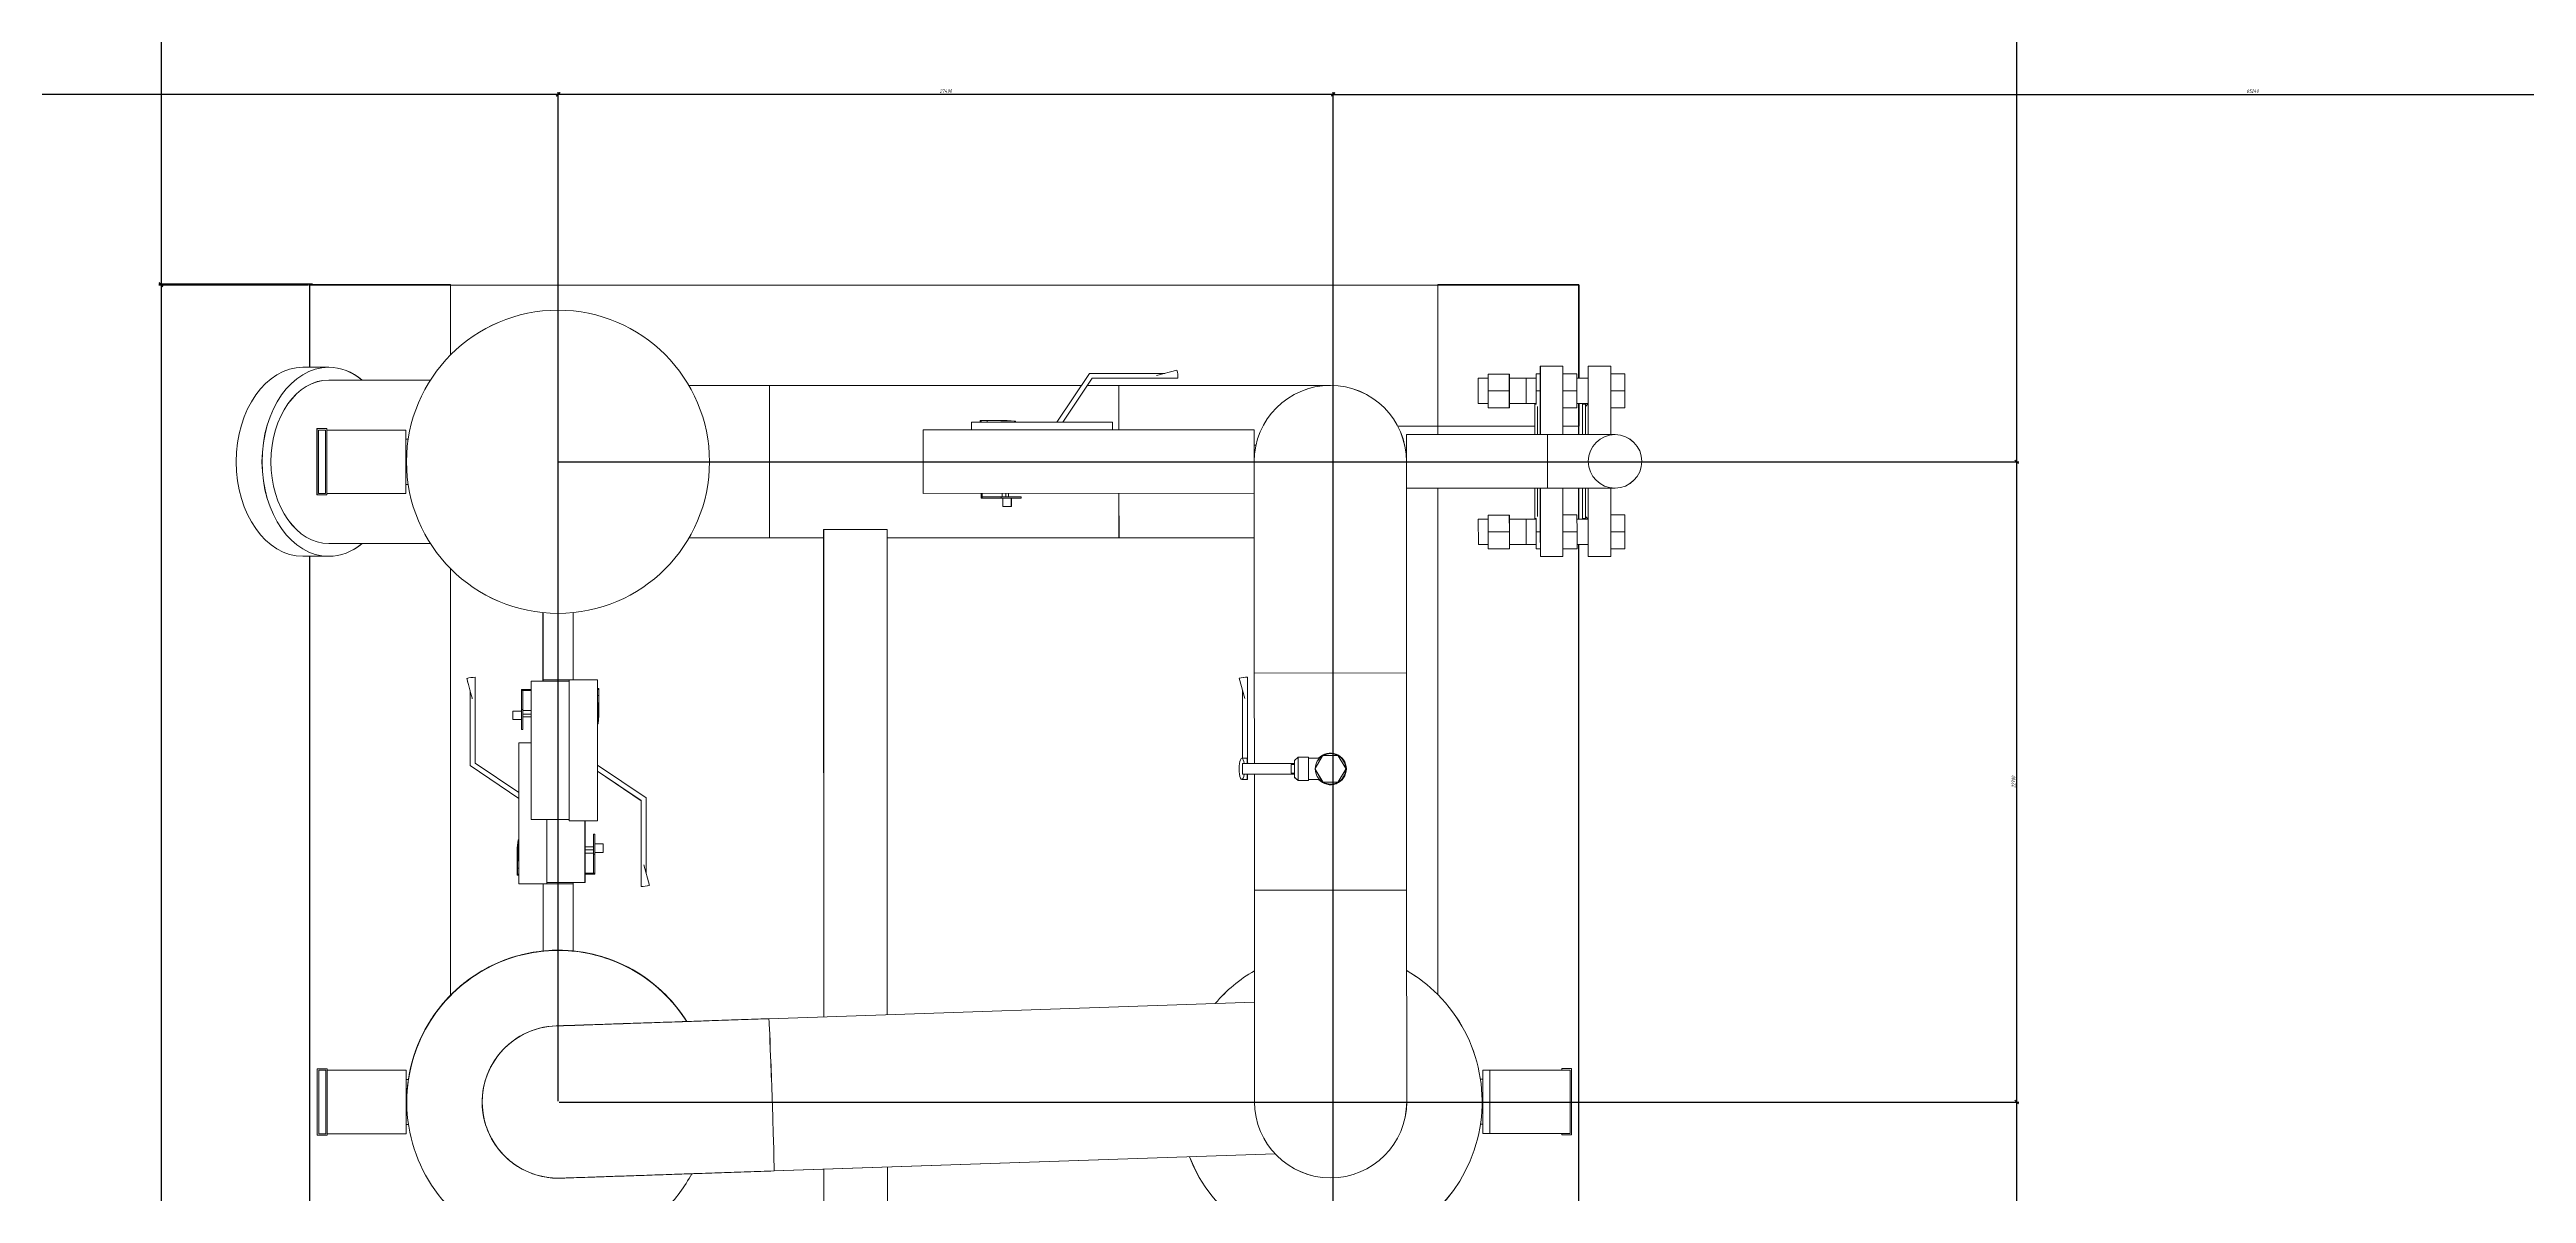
# Model space of a CAD drawing. Header units: millimetres. Extents: x -8689834 to 9419935, y 0 to 233063.
# Drawn here: x -420796 to -419039, y 219698 to 220509 of the extents above; entities that cross this region are included whole.
import ezdxf

# ---------------------------------------------------------------- set-up
doc = ezdxf.new("R2010")
doc.units = ezdxf.units.MM
doc.header["$MEASUREMENT"] = 0
doc.layers.get('0').update_dxf_attribs({"color": 250, "lineweight": 9})
doc.layers.add('25. ЗАЛИВКА ЗОН', color=7, linetype='Continuous', lineweight=0, transparency=0.2)
for name, color, linetype, lineweight in [('2D.ПроекцииПлан. Цвет-Ошибка', 5, 'ByLayer', 35), ('2D.ПроекцииПлан.0', 250, 'ByLayer', 35), ('2D.ПроекцииПлан.25. ЗАЛИВКА ЗОН', 7, 'ByLayer', 0), ('ViewportFrames', 5, 'Continuous', 0), ('Размеры координатных сеток', 7, 'Continuous', 0)]:
    doc.layers.add(name, color=color, linetype=linetype, lineweight=lineweight)
doc.styles.add('МОЭК-Проект', font='', dxfattribs={"oblique": 15})
doc.styles.get('МОЭК-Проект').set_extended_font_data('GOST_type_A')
doc.dimstyles.new('МОЭК', dxfattribs={"dimtxt": 2.5, "dimasz": 2.5, "dimexe": 1.5, "dimexo": 0.625, "dimgap": 1, "dimtad": 1, "dimdec": 0, "dimlfac": 50, "dimtxsty": 'МОЭК-Проект', "dimblk": 'OBLIQUE', "dimblk1": 'OBLIQUE', "dimblk2": 'OBLIQUE', "dimcen": 2.5, "dimdle": 1.5, "dimadec": 0, "dimazin": 2, "dimtfac": 0.75, "dimtdec": 4, "dimtmove": 1, "dimatfit": 3, "dimldrblk": 'NONE', "dimfxl": 1, "dimtfill": 1, "dimtolj": 1, "dimarcsym": 1})

# ---------------------------------------------------------------- blocks, each defined once
blk = doc.blocks.new('PROJECTION_BLOCK_{52f8b46a-f59a-49b0-99aa-7306b7d34186}')
at = {"layer": '2D.ПроекцииПлан. Цвет-Ошибка', "color": 0, "lineweight": -2}
for p, q in [((-7.713, 34.927), (-7.346, 34.927)), ((2.986, 34.151), (3.451, 34.841)), ((3.451, 34.841), (4.516, 34.841)), ((4.4, 34.81), (4.69, 34.888)), ((9.407, 34.832), (9.107, 34.832)), ((9.107, 34.592), (9.107, 34.832)), ((9.407, 34.592), (9.407, 34.832)), ((9.847, 34.833), (9.787, 34.833)), ((9.787, 34.593), (9.787, 34.833)), ((9.847, 33.973), (9.847, 34.943)), ((10.167, 34.943), (9.847, 34.943)), ((10.167, 33.973), (10.167, 34.943)), ((10.367, 34.833), (10.167, 34.833)), ((10.367, 34.833), (10.367, 34.593)), ((10.527, 33.973), (10.527, 34.943)), ((10.847, 34.943), (10.527, 34.943)), ((10.847, 33.973), (10.847, 34.943)), ((11.047, 34.833), (10.847, 34.833)), ((11.047, 34.833), (11.047, 34.593)), ((-7.346, 34.747), (-5.903, 34.747)), ((-2.234, 34.668), (-1.093, 34.668)), ((3.336, 34.67), (-1.093, 34.668)), ((-1.093, 34.668), (-1.093, 33.588)), ((-1.092, 32.508), (-1.093, 34.668)), ((3.07, 34.151), (3.488, 34.771)), ((3.867, 34.67), (3.42, 34.67)), ((3.488, 34.771), (4.425, 34.771)), ((3.867, 34.67), (6.867, 34.671)), ((3.867, 34.04), (3.867, 34.67)), ((3.867, 34.67), (3.867, 34.04)), ((4.425, 34.771), (4.705, 34.771)), ((8.967, 34.772), (8.967, 34.412)), ((9.107, 34.772), (8.967, 34.772)), ((9.407, 34.592), (9.107, 34.592)), ((9.107, 34.352), (9.107, 34.592)), ((9.787, 34.773), (9.407, 34.772)), ((9.407, 34.352), (9.407, 34.592)), ((9.647, 34.773), (9.647, 34.413)), ((9.787, 34.773), (9.647, 34.773)), ((9.847, 34.593), (9.787, 34.593)), ((9.787, 34.403), (9.787, 34.593)), ((10.167, 34.593), (10.367, 34.593)), ((10.527, 34.773), (10.367, 34.773)), ((10.367, 34.593), (10.367, 34.353)), ((10.847, 34.593), (11.047, 34.593)), ((11.047, 34.593), (11.047, 34.353)), ((1.775, 34.151), (3.775, 34.151)), ((1.775, 34.039), (1.775, 34.151)), ((1.898, 34.171), (1.912, 34.171)), ((1.898, 34.151), (1.898, 34.171)), ((1.898, 34.171), (1.898, 34.151)), ((1.898, 34.171), (1.997, 34.171)), ((1.912, 34.151), (1.912, 34.171)), ((2.386, 34.161), (1.997, 34.171)), ((1.997, 34.151), (1.997, 34.171)), ((1.997, 34.171), (2.28, 34.171)), ((2.28, 34.171), (1.997, 34.171)), ((1.997, 34.171), (1.997, 34.151)), ((2.4, 34.161), (2.28, 34.171)), ((2.386, 34.151), (2.386, 34.161)), ((2.386, 34.161), (2.4, 34.161)), ((2.4, 34.161), (2.4, 34.151)), ((3.775, 34.04), (3.775, 34.151)), ((9.107, 34.412), (8.967, 34.412)), ((9.107, 34.352), (9.407, 34.352)), ((9.787, 34.413), (9.407, 34.412)), ((9.787, 34.413), (9.647, 34.413)), ((9.767, 34.403), (9.767, 33.973)), ((9.767, 34.403), (9.787, 34.403)), ((9.807, 34.373), (9.807, 33.973)), ((10.167, 34.353), (10.367, 34.353)), ((10.527, 34.413), (10.367, 34.413)), ((10.447, 34.403), (10.447, 33.973)), ((10.447, 34.403), (10.487, 34.403)), ((10.527, 34.413), (10.487, 34.373)), ((10.487, 34.403), (10.487, 33.973)), ((10.847, 34.353), (11.047, 34.353)), ((-7.513, 33.117), (-7.513, 34.057)), ((-7.373, 34.057), (-7.513, 34.057)), ((-7.393, 34.037), (-7.493, 34.037)), ((-7.493, 34.037), (-7.493, 33.137)), ((-7.393, 33.137), (-7.393, 34.037)), ((-7.373, 33.117), (-7.373, 34.057)), ((-6.253, 34.037), (-7.373, 34.037)), ((-6.253, 33.137), (-6.253, 34.037)), ((-6.219, 33.907), (-6.253, 33.907)), ((5.787, 34.041), (1.087, 34.039)), ((1.087, 33.139), (1.087, 34.039)), ((5.787, 33.141), (5.787, 34.041)), ((5.787, 33.591), (5.787, 33.871)), ((5.787, 33.871), (5.787, 33.871)), ((5.787, 33.821), (5.812, 33.821)), ((7.947, 33.972), (9.947, 33.973)), ((7.947, 33.972), (9.767, 33.973)), ((7.947, 33.972), (7.947, 33.212)), ((7.947, 33.972), (7.947, 33.943)), ((9.947, 33.973), (9.947, 33.213)), ((9.947, 33.593), (9.947, 33.973)), ((10.907, 33.973), (9.947, 33.973)), ((10.167, 33.973), (10.447, 33.973)), ((-1.093, 33.588), (-1.092, 32.508)), ((5.787, 33.591), (5.788, 30.591)), ((7.947, 33.592), (7.948, 30.592)), ((9.947, 33.213), (9.947, 33.593)), ((-7.373, 33.117), (-7.513, 33.117)), ((-7.493, 33.137), (-7.393, 33.137)), ((-6.253, 33.137), (-7.373, 33.137)), ((-6.219, 33.267), (-6.253, 33.267)), ((5.787, 33.141), (1.087, 33.139)), ((1.912, 33.071), (1.912, 33.139)), ((1.912, 33.091), (1.912, 33.071)), ((1.912, 33.091), (2.195, 33.091)), ((1.912, 33.071), (1.927, 33.071)), ((1.912, 33.071), (2.195, 33.071)), ((1.927, 33.071), (1.927, 33.139)), ((2.478, 33.091), (2.195, 33.091)), ((2.195, 33.091), (2.195, 33.071)), ((2.195, 33.071), (2.478, 33.071)), ((2.209, 33.091), (2.209, 33.139)), ((2.22, 33.071), (2.22, 32.951)), ((2.26, 33.091), (2.26, 33.139)), ((2.3, 33.091), (2.3, 33.139)), ((2.34, 33.071), (2.34, 32.951)), ((2.478, 33.071), (2.478, 33.091)), ((3.868, 32.51), (3.867, 33.14)), ((3.867, 33.14), (3.868, 32.51)), ((7.947, 33.212), (9.947, 33.213)), ((9.767, 33.213), (9.767, 32.783)), ((9.807, 33.213), (9.807, 32.813)), ((9.847, 32.638), (9.847, 33.213)), ((10.907, 33.213), (9.947, 33.213)), ((10.167, 32.638), (10.167, 33.213)), ((10.447, 33.213), (10.447, 32.783)), ((10.487, 33.213), (10.487, 32.783)), ((10.527, 32.638), (10.527, 33.213)), ((10.847, 32.639), (10.847, 33.213)), ((2.238, 32.951), (2.22, 32.951)), ((2.34, 32.951), (2.238, 32.951)), ((8.967, 32.772), (8.968, 32.412)), ((9.107, 32.772), (8.967, 32.772)), ((9.407, 32.832), (9.107, 32.832)), ((9.108, 32.592), (9.107, 32.832)), ((9.408, 32.592), (9.407, 32.832)), ((9.787, 32.773), (9.407, 32.772)), ((9.647, 32.773), (9.648, 32.413)), ((9.787, 32.773), (9.647, 32.773)), ((9.767, 32.783), (9.787, 32.783)), ((9.788, 32.593), (9.787, 32.783)), ((10.167, 32.833), (10.367, 32.833)), ((10.367, 32.833), (10.368, 32.593)), ((10.527, 32.773), (10.367, 32.773)), ((10.447, 32.783), (10.487, 32.783)), ((10.527, 32.773), (10.487, 32.813)), ((10.847, 32.833), (11.047, 32.833)), ((11.047, 32.833), (11.048, 32.593)), ((-7.346, 32.427), (-5.903, 32.427)), ((-2.233, 32.508), (-1.092, 32.508)), ((-0.322, 32.508), (-1.092, 32.508)), ((0.577, 32.629), (-0.323, 32.628)), ((-0.323, 32.628), (-0.32, 25.716)), ((0.577, 32.629), (0.58, 25.746)), ((3.868, 32.51), (0.578, 32.509)), ((3.868, 32.51), (5.788, 32.511)), ((9.108, 32.412), (8.968, 32.412)), ((9.108, 32.352), (9.108, 32.592)), ((9.408, 32.592), (9.108, 32.592)), ((9.408, 32.352), (9.108, 32.352)), ((9.408, 32.352), (9.408, 32.592)), ((9.788, 32.413), (9.408, 32.412)), ((9.788, 32.413), (9.648, 32.413)), ((9.788, 32.353), (9.788, 32.593)), ((9.848, 32.593), (9.788, 32.593)), ((9.848, 32.353), (9.788, 32.353)), ((9.848, 32.243), (9.847, 32.638)), ((10.168, 32.243), (10.167, 32.638)), ((10.168, 32.593), (10.368, 32.593)), ((10.168, 32.353), (10.368, 32.353)), ((10.368, 32.593), (10.368, 32.353)), ((10.528, 32.413), (10.368, 32.413)), ((10.528, 32.243), (10.527, 32.638)), ((10.848, 32.243), (10.847, 32.639)), ((10.848, 32.593), (11.048, 32.593)), ((10.848, 32.353), (11.048, 32.353)), ((11.048, 32.593), (11.048, 32.353)), ((-7.713, 32.247), (-7.346, 32.247)), ((10.168, 32.243), (9.848, 32.243)), ((10.848, 32.243), (10.528, 32.243)), ((-4.306, 30.495), (-4.306, 31.447)), ((-3.88, 30.495), (-3.88, 31.447)), ((7.948, 30.592), (5.788, 30.591)), ((5.788, 30.591), (7.948, 30.592)), ((5.789, 29.307), (5.788, 30.591)), ((7.95, 27.512), (7.948, 30.592)), ((-5.34, 29.278), (-5.34, 30.343)), ((-5.27, 30.252), (-5.27, 30.531)), ((-5.27, 29.315), (-5.27, 30.252)), ((-4.593, 30.357), (-4.613, 30.357)), ((-4.613, 30.357), (-4.613, 30.075)), ((-4.613, 30.357), (-4.613, 30.343)), ((-4.613, 30.357), (-4.473, 30.357)), ((-4.613, 30.343), (-4.473, 30.343)), ((-4.593, 30.357), (-4.593, 30.075)), ((-4.473, 30.475), (-4.473, 28.515)), ((-4.473, 30.475), (-3.933, 30.475)), ((-4.306, 30.495), (-4.093, 30.495)), ((-4.306, 30.495), (-3.933, 30.495)), ((-4.306, 30.475), (-4.306, 30.495)), ((-4.093, 30.495), (-3.933, 30.495)), ((-3.933, 30.495), (-3.933, 28.495)), ((-3.933, 30.495), (-3.533, 30.495)), ((-3.533, 30.495), (-3.533, 28.495)), ((-3.533, 30.372), (-3.513, 30.372)), ((-3.513, 30.372), (-3.533, 30.372)), ((-3.533, 30.357), (-3.513, 30.357)), ((-3.533, 30.273), (-3.513, 30.273)), ((-3.513, 30.273), (-3.533, 30.273)), ((-3.523, 29.884), (-3.513, 30.273)), ((-3.513, 30.372), (-3.513, 30.357)), ((-3.513, 30.372), (-3.513, 30.273)), ((-3.513, 30.273), (-3.513, 29.99)), ((-3.513, 29.99), (-3.513, 30.273)), ((5.652, 30.228), (5.575, 30.518)), ((5.621, 29.382), (5.621, 30.345)), ((5.691, 30.253), (5.691, 30.533)), ((5.691, 29.317), (5.691, 30.253)), ((-4.733, 30.032), (-4.733, 30.05)), ((-4.613, 30.05), (-4.733, 30.05)), ((-4.733, 29.93), (-4.733, 30.032)), ((-4.613, 29.93), (-4.733, 29.93)), ((-4.613, 30.075), (-4.613, 29.792)), ((-4.593, 30.075), (-4.613, 30.075)), ((-4.593, 29.792), (-4.593, 30.075)), ((-4.593, 30.06), (-4.473, 30.06)), ((-4.593, 30.01), (-4.473, 30.01)), ((-4.593, 29.97), (-4.473, 29.97)), ((-3.533, 29.884), (-3.523, 29.884)), ((-3.523, 29.869), (-3.513, 29.99)), ((-3.523, 29.884), (-3.523, 29.869)), ((-4.65, 27.601), (-4.65, 29.601)), ((-4.473, 29.601), (-4.65, 29.601)), ((-4.613, 29.792), (-4.593, 29.792)), ((-3.523, 29.869), (-3.533, 29.869)), ((-4.65, 28.812), (-5.34, 29.278)), ((-4.65, 28.897), (-5.27, 29.315)), ((-4.65, 28.897), (-5.27, 29.315)), ((-3.533, 29.284), (-2.843, 28.819)), ((-3.533, 29.199), (-2.913, 28.781)), ((5.689, 29.382), (5.611, 29.382)), ((6.359, 29.307), (5.619, 29.307)), ((5.619, 29.157), (5.619, 29.307)), ((5.689, 29.307), (5.689, 29.382)), ((5.706, 29.307), (5.691, 29.317)), ((6.309, 29.172), (6.309, 29.292)), ((6.359, 29.292), (6.309, 29.292)), ((6.409, 29.397), (6.359, 29.352)), ((6.359, 29.112), (6.359, 29.352)), ((6.409, 29.397), (6.409, 29.232)), ((6.409, 29.067), (6.409, 29.397)), ((6.409, 29.397), (6.559, 29.397)), ((6.409, 29.232), (6.409, 29.067)), ((6.559, 29.397), (6.559, 29.232)), ((6.713, 29.382), (6.559, 29.382)), ((6.559, 29.232), (6.559, 29.067)), ((6.653, 29.236), (6.757, 29.417)), ((6.758, 29.047), (6.653, 29.228)), ((6.764, 29.421), (6.973, 29.421)), ((6.98, 29.417), (7.085, 29.236)), ((7.085, 29.228), (6.98, 29.047)), ((5.689, 29.082), (5.611, 29.082)), ((6.359, 29.157), (5.619, 29.157)), ((5.689, 29.082), (5.689, 29.157)), ((5.79, 27.511), (5.789, 29.157)), ((6.359, 29.172), (6.309, 29.172)), ((6.409, 29.067), (6.359, 29.112)), ((6.409, 29.067), (6.559, 29.067)), ((6.714, 29.082), (6.559, 29.082)), ((6.974, 29.043), (6.764, 29.043)), ((-4.473, 28.515), (-3.933, 28.515)), ((-4.25, 27.601), (-4.25, 28.515)), ((-3.933, 28.495), (-3.533, 28.495)), ((-3.71, 27.621), (-3.71, 28.495)), ((-2.913, 28.781), (-2.913, 27.845)), ((-2.843, 28.819), (-2.843, 27.753)), ((-4.66, 28.226), (-4.67, 28.106)), ((-4.66, 28.212), (-4.67, 27.823)), ((-4.66, 28.212), (-4.66, 28.226)), ((-4.66, 28.226), (-4.65, 28.226)), ((-4.65, 28.212), (-4.66, 28.212)), ((-3.59, 28.126), (-3.71, 28.126)), ((-3.57, 28.305), (-3.59, 28.305)), ((-3.59, 28.305), (-3.59, 28.022)), ((-3.57, 28.022), (-3.57, 28.305)), ((-3.57, 28.167), (-3.45, 28.167)), ((-3.45, 28.167), (-3.45, 28.064)), ((-4.67, 27.823), (-4.67, 28.106)), ((-4.67, 28.106), (-4.67, 27.823)), ((-4.65, 27.823), (-4.67, 27.823)), ((-4.67, 27.823), (-4.65, 27.823)), ((-4.67, 27.724), (-4.67, 27.823)), ((-3.59, 28.086), (-3.71, 28.086)), ((-3.59, 28.036), (-3.71, 28.036)), ((-3.59, 28.022), (-3.57, 28.022)), ((-3.59, 27.739), (-3.59, 28.022)), ((-3.57, 28.047), (-3.45, 28.047)), ((-3.57, 27.739), (-3.57, 28.022)), ((-3.45, 28.064), (-3.45, 28.047)), ((-2.913, 27.845), (-2.913, 27.565)), ((-2.874, 27.87), (-2.796, 27.58)), ((-4.67, 27.724), (-4.67, 27.739)), ((-4.65, 27.739), (-4.67, 27.739)), ((-4.67, 27.724), (-4.65, 27.724)), ((-4.65, 27.724), (-4.67, 27.724)), ((-4.25, 27.601), (-4.65, 27.601)), ((-4.303, 27.601), (-4.302, 26.649)), ((-3.71, 27.621), (-4.25, 27.621)), ((-3.877, 27.621), (-3.877, 27.602)), ((-3.877, 27.602), (-3.876, 26.65)), ((-3.57, 27.753), (-3.71, 27.753)), ((-3.57, 27.739), (-3.71, 27.739)), ((-3.59, 27.739), (-3.57, 27.739)), ((-3.57, 27.739), (-3.57, 27.753)), ((7.95, 27.512), (5.79, 27.511)), ((5.79, 27.511), (7.95, 27.512)), ((5.79, 27.511), (5.791, 24.511)), ((7.95, 27.512), (7.951, 24.512)), ((5.79, 25.924), (-1.102, 25.689)), ((-7.509, 24.977), (-7.509, 24.977)), ((-7.509, 24.037), (-7.509, 24.977)), ((-7.369, 24.977), (-7.509, 24.977)), ((-7.369, 24.977), (-7.509, 24.977)), ((-7.389, 24.957), (-7.489, 24.957)), ((-7.489, 24.957), (-7.489, 24.057)), ((-7.389, 24.057), (-7.389, 24.957)), ((-7.369, 24.037), (-7.369, 24.977)), ((-7.369, 24.977), (-7.369, 24.977)), ((-6.249, 24.958), (-7.369, 24.958)), ((-6.349, 24.958), (-7.369, 24.958)), ((-6.249, 24.958), (-6.349, 24.958)), ((-6.349, 24.958), (-6.349, 24.958)), ((-6.349, 24.958), (-6.349, 24.958)), ((-6.249, 24.958), (-6.349, 24.958)), ((-6.249, 24.958), (-6.249, 24.958)), ((-6.249, 24.058), (-6.249, 24.958)), ((9.031, 24.961), (9.031, 24.061)), ((9.031, 24.961), (9.131, 24.961)), ((9.031, 24.961), (9.131, 24.961)), ((9.131, 24.961), (9.131, 24.061)), ((9.131, 24.961), (10.271, 24.961)), ((10.151, 24.981), (10.151, 24.961)), ((10.151, 24.981), (10.291, 24.981)), ((10.271, 24.961), (10.271, 24.061)), ((10.291, 24.981), (10.291, 24.041)), ((-6.215, 24.828), (-6.249, 24.828)), ((8.997, 24.831), (9.031, 24.831)), ((-7.369, 24.037), (-7.509, 24.037)), ((-7.489, 24.057), (-7.389, 24.057)), ((-6.249, 24.058), (-7.369, 24.058)), ((-6.215, 24.188), (-6.249, 24.188)), ((8.997, 24.191), (9.031, 24.191)), ((9.131, 24.061), (9.031, 24.061)), ((9.031, 24.061), (9.131, 24.061)), ((9.131, 24.061), (10.271, 24.061)), ((10.151, 24.061), (10.151, 24.041)), ((10.151, 24.041), (10.291, 24.041)), ((6.083, 23.773), (-1.028, 23.53)), ((-0.319, 23.554), (-0.316, 16.455)), ((0.581, 23.585), (0.584, 16.455))]:
    blk.add_line(p, q, dxfattribs=at)
for centre, radius in [((-4.093, 33.587), 2.15), ((10.907, 33.593), 0.38)]:
    blk.add_circle(centre, radius, dxfattribs=at)
for centre, radius, start, end in [((4.255, 34.771), 0.45, 0, 15), ((6.867, 33.591), 1.08, 0.0245, 180.0245), ((5.691, 30.083), 0.45, 90, 105), ((6.869, 29.232), 0.216, 121.0695, 178.9795), ((6.869, 29.232), 0.216, 178.9795, 181.0695), ((6.869, 29.232), 0.216, 181.0695, 238.9795), ((6.869, 29.232), 0.19, 144.1435, 155.9055), ((6.869, 29.232), 0.225, 0.0245, 138.2142), ((6.869, 29.232), 0.225, 221.8348, 0.0245), ((6.869, 29.232), 0.216, 118.9795, 121.0695), ((6.869, 29.232), 0.216, 61.0695, 118.9795), ((6.869, 29.232), 0.19, 84.1435, 95.9055), ((6.869, 29.232), 0.216, 58.9795, 61.0695), ((6.869, 29.232), 0.216, 1.0695, 58.9795), ((6.869, 29.232), 0.216, 301.0695, 358.9795), ((6.869, 29.232), 0.19, 24.1435, 35.9055), ((6.869, 29.232), 0.216, 358.9795, 1.0695), ((6.869, 29.232), 0.19, 204.1435, 215.9055), ((6.869, 29.232), 0.216, 238.9795, 241.0695), ((6.869, 29.232), 0.216, 241.0695, 298.9795), ((6.869, 29.232), 0.19, 264.1435, 275.9055), ((6.869, 29.232), 0.216, 298.9795, 301.0695), ((6.869, 29.232), 0.19, 324.1435, 335.9055), ((-2.913, 28.015), 0.45, 270, 285), ((6.871, 24.511), 1.08, 180.0245, 0), ((6.871, 24.511), 1.08, 0, 0.0245)]:
    blk.add_arc(centre, radius, start, end, dxfattribs=at)
at = {"layer": '2D.ПроекцииПлан. Цвет-Ошибка', "color": 0, "lineweight": -2, "extrusion": (0, 0, -1)}
for centre, radius, start, end in [((-6.867, 33.591), 1.08, 359.9755, 179.9755), ((-6.871, 24.511), 2.15, 40.4193, 59.8215), ((-6.871, 24.511), 2.15, 120.1295, 135), ((-6.871, 24.511), 2.15, 135, 338.7343), ((-6.871, 24.511), 1.08, 179.9755, 359.9755)]:
    blk.add_arc(centre, radius, start, end, dxfattribs=at)
at = {"layer": '2D.ПроекцииПлан. Цвет-Ошибка', "color": 0, "lineweight": -2}
for centre, major_axis, ratio, start_param, end_param in [((-7.713, 33.587), (0, -1.34), 0.707107, 3.141593, 4.712389), ((-7.346, 33.587), (0, -1.34), 0.707107, 3.141593, 4.712389), ((-7.346, 33.587), (0, -1.34), 0.707107, 2.617287, 3.141593), ((-7.346, 33.587), (0, -1.16), 0.707107, 3.141593, 4.712389), ((-7.713, 33.587), (0, -1.34), 0.707107, -1.570796, 0), ((-7.346, 33.587), (0, -1.34), 0.707107, -1.570796, 0), ((-7.346, 33.587), (0, -1.16), 0.707107, -1.570796, 0), ((-7.346, 33.587), (0, -1.34), 0.707107, 0, 0.524306), ((-5.27, 30.081), (-0.45, 0), 1, -1.570796, -1.308997), ((5.611, 29.232), (0, 0.15), 0.258819, 0, 3.141593), ((5.611, 29.232), (0, 0.15), 0.258819, -1.047198, 0), ((5.611, 29.232), (0, 0.15), 0.258819, -3.141593, -2.094395), ((-4.089, 24.51), (2.15, 0), 1, 0.785398, 2.992989), ((-4.089, 24.51), (2.15, 0), 1, 0.558172, 2.99292), ((-4.089, 24.509), (-2.15, 0), 1, -2.582662, -0.785612), ((-4.089, 24.508), (-2.15, 0), 1, -1.57101, -0.149407), ((-4.089, 24.508), (-2.15, 0), 1, -2.582583, -1.57101), ((-4.089, 24.509), (-2.15, 0), 1, -0.785612, -0.149337), ((-4.089, 24.51), (2.15, 0), 1, 0.558093, 0.785398), ((-1.065, 24.609), (0.037, -1.079), 0.008561, 0, 3.141593), ((-1.065, 24.609), (0.037, -1.079), 0.008561, 0, 3.141593)]:
    blk.add_ellipse(centre, major_axis=major_axis, ratio=ratio, start_param=start_param, end_param=end_param, dxfattribs=at)
at = {"layer": '2D.ПроекцииПлан. Цвет-Ошибка', "color": 0, "lineweight": -2, "extrusion": (0, 0, -1)}
for centre, major_axis, ratio, start_param, end_param in [((-5.348, 30.371), (0.039, -0.145), 0.000062, -0.00023, 3.141362), ((-4.09, 27.602), (-0.213, 0), 0.000239, -1.570796, -0.720958), ((-4.09, 27.602), (0.213, 0), 0.000239, 0, 2.420635), ((-4.09, 27.602), (-0.213, 0), 0.000239, -3.141593, -1.570796), ((-4.089, 24.507), (-2.15, 0), 1, -2.355981, 2.581988), ((-4.089, 24.507), (-2.15, 0), 1, -0.000034, 2.582068), ((-4.089, 24.509), (-2.15, 0), 1, 0.148969, 2.583082), ((-4.089, 24.509), (-2.15, 0), 1, 0.1489, 2.583162), ((-4.089, 24.507), (1.08, 0), 1, 2.887089, 4.688632), ((-4.089, 24.507), (-1.08, 0), 1, -1.570796, 1.54704), ((-4.089, 24.507), (-2.15, 0), 1, -2.648625, -2.355981)]:
    blk.add_ellipse(centre, major_axis=major_axis, ratio=ratio, start_param=start_param, end_param=end_param, dxfattribs=at)
at = {"layer": '2D.ПроекцииПлан. Цвет-Ошибка', "color": 0, "lineweight": -2}
for points, knots in [([(-4.117, 25.586), (-4.116, 25.586), (-4.116, 25.586), (-4.108, 25.587), (-4.103, 25.587), (-4.074, 25.588), (-4.048, 25.589), (-3.981, 25.591), (-3.94, 25.592), (-3.843, 25.595), (-3.787, 25.597), (-3.662, 25.602), (-3.592, 25.604), (-3.441, 25.609), (-3.359, 25.612), (-3.183, 25.618), (-3.089, 25.621), (-2.893, 25.628), (-2.789, 25.631), (-2.575, 25.639), (-2.463, 25.642), (-2.322, 25.647), (-2.295, 25.648), (-2.267, 25.649), (-2.267, 25.649), (-2.267, 25.649), (-2.267, 25.649), (-2.267, 25.649), (-2.266, 25.649), (-2.266, 25.649), (-2.266, 25.649), (-2.266, 25.649), (-2.266, 25.649), (-2.266, 25.649), (-2.266, 25.649), (-2.266, 25.649), (-2.266, 25.649), (-2.176, 25.652), (-2.087, 25.655), (-1.875, 25.662), (-1.753, 25.667), (-1.505, 25.675), (-1.38, 25.679), (-1.204, 25.685), (-1.153, 25.687), (-1.102, 25.689)], [0, 0, 0, 0, 0.109414, 0.109414, 0.662984, 0.662984, 1.566425, 1.566425, 2.471857, 2.471857, 3.37787, 3.37787, 4.284599, 4.284599, 5.191359, 5.191359, 6.098139, 6.098139, 7.00493, 7.00493, 7.911729, 7.911729, 8.124387, 8.124387, 8.124623, 8.124623, 8.126152, 8.126152, 8.126388, 8.126388, 8.127633, 8.127633, 8.127869, 8.127869, 8.128635, 8.128635, 8.128871, 8.128871, 8.818534, 8.818534, 9.725343, 9.725343, 10.632152, 10.632152, 11, 11, 11, 11]), ([(-1.028, 23.53), (-1.154, 23.526), (-1.279, 23.521), (-1.529, 23.513), (-1.653, 23.509), (-1.897, 23.5), (-2.017, 23.496), (-2.154, 23.492), (-2.175, 23.491), (-2.289, 23.487), (-2.385, 23.484), (-2.587, 23.477), (-2.694, 23.473), (-2.898, 23.466), (-2.996, 23.463), (-3.18, 23.457), (-3.267, 23.454), (-3.429, 23.448), (-3.504, 23.446), (-3.64, 23.441), (-3.702, 23.439), (-3.811, 23.435), (-3.858, 23.434), (-3.938, 23.431), (-3.971, 23.43), (-4.009, 23.429), (-4.02, 23.428), (-4.035, 23.428), (-4.04, 23.428), (-4.046, 23.428), (-4.047, 23.427), (-4.049, 23.427), (-4.05, 23.427), (-4.053, 23.427), (-4.054, 23.427), (-4.057, 23.427), (-4.057, 23.427), (-4.059, 23.427), (-4.06, 23.427), (-4.063, 23.427), (-4.063, 23.427), (-4.064, 23.427), (-4.065, 23.427), (-4.066, 23.427), (-4.067, 23.427), (-4.069, 23.427), (-4.07, 23.427), (-4.072, 23.427), (-4.073, 23.427), (-4.075, 23.427), (-4.077, 23.427), (-4.08, 23.427), (-4.082, 23.427), (-4.084, 23.427), (-4.084, 23.427), (-4.087, 23.427), (-4.09, 23.427), (-4.093, 23.427), (-4.094, 23.427), (-4.096, 23.427), (-4.096, 23.427), (-4.098, 23.427), (-4.099, 23.427), (-4.101, 23.427), (-4.103, 23.427), (-4.108, 23.427), (-4.111, 23.427), (-4.122, 23.427), (-4.128, 23.427), (-4.141, 23.428), (-4.147, 23.428), (-4.164, 23.429), (-4.176, 23.43), (-4.211, 23.433), (-4.234, 23.436), (-4.302, 23.447), (-4.346, 23.457), (-4.433, 23.482), (-4.475, 23.497), (-4.558, 23.533), (-4.599, 23.554), (-4.677, 23.599), (-4.714, 23.625), (-4.786, 23.68), (-4.82, 23.71), (-4.884, 23.774), (-4.914, 23.808), (-4.969, 23.88), (-4.995, 23.917), (-5.041, 23.995), (-5.062, 24.035), (-5.098, 24.118), (-5.113, 24.161), (-5.129, 24.214), (-5.132, 24.224), (-5.142, 24.268), (-5.15, 24.301), (-5.163, 24.38), (-5.167, 24.425), (-5.169, 24.482), (-5.169, 24.494), (-5.169, 24.506)], [0, 0, 0, 0, 2.466498, 2.466498, 4.931752, 4.931752, 7.396439, 7.396439, 7.824749, 7.824749, 9.861249, 9.861249, 12.326072, 12.326072, 14.790915, 14.790915, 17.255789, 17.255789, 19.720706, 19.720706, 22.185683, 22.185683, 24.649492, 24.649492, 27.112582, 27.112582, 28.448351, 28.448351, 29.318322, 29.318322, 29.573159, 29.573159, 29.827996, 29.827996, 30.206081, 30.206081, 30.308876, 30.308876, 30.519831, 30.519831, 30.57257, 30.57257, 30.625308, 30.625308, 30.678047, 30.678047, 30.730786, 30.730786, 30.773021, 30.773021, 30.815257, 30.815257, 30.864319, 30.864319, 30.870281, 30.870281, 30.933538, 30.933538, 30.949353, 30.949353, 30.965167, 30.965167, 30.982218, 30.982218, 31.01632, 31.01632, 31.084523, 31.084523, 31.220929, 31.220929, 31.335597, 31.335597, 31.564932, 31.564932, 32.023603, 32.023603, 32.909186, 32.909186, 33.793837, 33.793837, 34.678804, 34.678804, 35.564643, 35.564643, 36.450481, 36.450481, 37.336278, 37.336278, 38.222193, 38.222193, 39.107967, 39.107967, 39.994889, 39.994889, 40.201315, 40.201315, 40.875248, 40.875248, 41.763421, 41.763421, 42, 42, 42, 42])]:
    blk.add_open_spline(points, degree=3, knots=knots, dxfattribs=at)
at = {"layer": '2D.ПроекцииПлан.25. ЗАЛИВКА ЗОН', "color": 0, "lineweight": -2}
for p, q in [((-7.62, 36.091), (-7.62, 34.927)), ((10.397, 36.091), (-7.62, 36.091)), ((-5.617, 36.103), (-7.617, 36.103)), ((-7.617, 36.103), (-7.617, 34.927)), ((-5.617, 35.103), (-5.617, 36.103)), ((10.391, 36.103), (8.391, 36.103)), ((8.391, 36.103), (8.391, 33.972)), ((10.391, 34.773), (10.391, 36.103)), ((10.397, 34.773), (10.397, 36.091)), ((10.391, 33.973), (10.391, 34.413)), ((10.397, 34.091), (10.397, 34.413)), ((7.824, 34.091), (9.767, 34.091)), ((10.167, 34.091), (10.397, 34.091)), ((8.391, 33.212), (8.391, 26.032)), ((10.391, 32.773), (10.391, 33.213)), ((10.391, -36.029), (10.391, 32.413)), ((-7.617, 32.247), (-7.617, -28.663)), ((-5.617, 26.023), (-5.617, 32.07))]:
    blk.add_line(p, q, dxfattribs=at)
blk = doc.blocks.new('*U1750')
at = {"layer": '2D.ПроекцииПлан.0', "lineweight": 13}
blk.add_blockref('PROJECTION_BLOCK_{52f8b46a-f59a-49b0-99aa-7306b7d34186}', (-138.328, 108.437), dxfattribs=at)
blk = doc.blocks.new('_Oblique')
at = {"color": 0, "linetype": 'ByBlock', "lineweight": -2}
blk.add_line((-0.5, -0.5), (0.5, 0.5), dxfattribs=at)
blk = doc.blocks.new('*D1910')
at = {"layer": 'Размеры координатных сеток', "color": 0, "lineweight": -2, "ltscale": 100, "transparency": 16777216}
for p, q in [((-424651.7, 229896.1), (-424651.7, 215422.3)), ((-417750.8, 229894.6), (-424653.2, 229894.6)), ((-417753.9, 215423.8), (-424653.2, 215423.8))]:
    blk.add_line(p, q, dxfattribs=at)
at = {"layer": 'Размеры координатных сеток', "color": 0, "lineweight": -2, "ltscale": 100, "transparency": 16777216, "xscale": 2.5, "yscale": 2.5, "zscale": 2.5}
for p, rotation in [((-424651.7, 229894.6), 90), ((-424651.7, 215423.8), 270)]:
    blk.add_blockref('_Oblique', p, dxfattribs=dict(at, rotation=rotation))
at = {"layer": 'Размеры координатных сеток', "color": 0, "lineweight": 13, "ltscale": 100, "transparency": 16777216, "insert": (-424654, 222659.2), "char_height": 2.5, "attachment_point": 5, "rotation": 90, "style": 'МОЭК-Проект', "bg_fill": 3, "box_fill_scale": 1.25, "bg_fill_color": 256, "bg_fill_true_color": 13158600, "bg_fill_transparency": 0}
blk.add_mtext('\\A1;723542', dxfattribs=at)
blk = doc.blocks.new('_None')
blk = doc.blocks.new('*D1942')
at = {"layer": '25. ЗАЛИВКА ЗОН', "color": 0, "lineweight": -2, "transparency": 16777216}
for p, q in [((-420431.5, 221113.7), (-419398.9, 221113.7)), ((-419400.4, 221115.2), (-419400.4, 220215.4)), ((-420434.7, 220216.9), (-419398.9, 220216.9))]:
    blk.add_line(p, q, dxfattribs=at)
at = {"layer": '25. ЗАЛИВКА ЗОН', "color": 0, "lineweight": -2, "transparency": 16777216, "xscale": 2.5, "yscale": 2.5, "zscale": 2.5}
for p, rotation in [((-419400.4, 221113.7), 90), ((-419400.4, 220216.9), 270)]:
    blk.add_blockref('_Oblique', p, dxfattribs=dict(at, rotation=rotation))
at = {"layer": '25. ЗАЛИВКА ЗОН', "color": 0, "lineweight": 13, "transparency": 16777216, "insert": (-419402.6, 220665.3), "char_height": 2.5, "attachment_point": 5, "rotation": 90, "style": 'МОЭК-Проект', "bg_fill": 3, "box_fill_scale": 1.25, "bg_fill_color": 256, "bg_fill_true_color": 13158600, "bg_fill_transparency": 0}
blk.add_mtext('\\A1;44840', dxfattribs=at)
blk = doc.blocks.new('*D1943')
at = {"layer": '25. ЗАЛИВКА ЗОН', "color": 0, "lineweight": -2, "transparency": 16777216}
for p, q in [((-420434.7, 220216.9), (-419398.9, 220216.9)), ((-419400.4, 220218.4), (-419400.4, 219761.4)), ((-420434.5, 219762.9), (-419398.9, 219762.9))]:
    blk.add_line(p, q, dxfattribs=at)
at = {"layer": '25. ЗАЛИВКА ЗОН', "color": 0, "lineweight": -2, "transparency": 16777216, "xscale": 2.5, "yscale": 2.5, "zscale": 2.5}
for p, rotation in [((-419400.4, 220216.9), 90), ((-419400.4, 219762.9), 270)]:
    blk.add_blockref('_Oblique', p, dxfattribs=dict(at, rotation=rotation))
at = {"layer": '25. ЗАЛИВКА ЗОН', "color": 0, "lineweight": 13, "transparency": 16777216, "insert": (-419402.6, 219989.9), "char_height": 2.5, "attachment_point": 5, "rotation": 90, "style": 'МОЭК-Проект', "bg_fill": 3, "box_fill_scale": 1.25, "bg_fill_color": 256, "bg_fill_true_color": 13158600, "bg_fill_transparency": 0}
blk.add_mtext('\\A1;22700', dxfattribs=at)
blk = doc.blocks.new('*D1944')
at = {"layer": '25. ЗАЛИВКА ЗОН', "color": 0, "lineweight": -2, "transparency": 16777216}
for p, q in [((-420434.5, 219762.9), (-419398.9, 219762.9)), ((-419400.4, 219764.4), (-419400.4, 219123.9)), ((-420437.2, 219125.4), (-419398.9, 219125.4))]:
    blk.add_line(p, q, dxfattribs=at)
at = {"layer": '25. ЗАЛИВКА ЗОН', "color": 0, "lineweight": -2, "transparency": 16777216, "xscale": 2.5, "yscale": 2.5, "zscale": 2.5}
for p, rotation in [((-419400.4, 219762.9), 90), ((-419400.4, 219125.4), 270)]:
    blk.add_blockref('_Oblique', p, dxfattribs=dict(at, rotation=rotation))
at = {"layer": '25. ЗАЛИВКА ЗОН', "color": 0, "lineweight": 13, "transparency": 16777216, "insert": (-419402.6, 219444.2), "char_height": 2.5, "attachment_point": 5, "rotation": 90, "style": 'МОЭК-Проект', "bg_fill": 3, "box_fill_scale": 1.25, "bg_fill_color": 256, "bg_fill_true_color": 13158600, "bg_fill_transparency": 0}
blk.add_mtext('\\A1;31880', dxfattribs=at)
blk = doc.blocks.new('*D1952')
at = {"layer": '25. ЗАЛИВКА ЗОН', "color": 0, "lineweight": -2, "transparency": 16777216}
for p, q in [((-419886.8, 220477.5), (-418579.1, 220477.5)), ((-419885.3, 219126), (-419885.3, 220479)), ((-418580.6, 218935.1), (-418580.6, 220479))]:
    blk.add_line(p, q, dxfattribs=at)
at = {"layer": '25. ЗАЛИВКА ЗОН', "color": 0, "lineweight": -2, "transparency": 16777216, "xscale": 2.5, "yscale": 2.5, "zscale": 2.5, "rotation": 180}
blk.add_blockref('_Oblique', (-419885.3, 220477.5), dxfattribs=at)
at = {"layer": '25. ЗАЛИВКА ЗОН', "color": 0, "lineweight": -2, "transparency": 16777216, "xscale": 2.5, "yscale": 2.5, "zscale": 2.5}
blk.add_blockref('_Oblique', (-418580.6, 220477.5), dxfattribs=at)
at = {"layer": '25. ЗАЛИВКА ЗОН', "color": 0, "lineweight": 13, "transparency": 16777216, "insert": (-419233, 220479.8), "char_height": 2.5, "attachment_point": 5, "style": 'МОЭК-Проект', "bg_fill": 3, "box_fill_scale": 1.25, "bg_fill_color": 256, "bg_fill_true_color": 13158600, "bg_fill_transparency": 0}
blk.add_mtext('\\A1;65240', dxfattribs=at)
blk = doc.blocks.new('*D1953')
at = {"layer": '25. ЗАЛИВКА ЗОН', "color": 0, "lineweight": -2, "transparency": 16777216}
for p, q in [((-419883.8, 220477.5), (-420436.6, 220477.5)), ((-420435.1, 219763.6), (-420435.1, 220479)), ((-419885.3, 219763.6), (-419885.3, 220479))]:
    blk.add_line(p, q, dxfattribs=at)
at = {"layer": '25. ЗАЛИВКА ЗОН', "color": 0, "lineweight": -2, "transparency": 16777216, "xscale": 2.5, "yscale": 2.5, "zscale": 2.5, "rotation": 180}
blk.add_blockref('_Oblique', (-420435.1, 220477.5), dxfattribs=at)
at = {"layer": '25. ЗАЛИВКА ЗОН', "color": 0, "lineweight": -2, "transparency": 16777216, "xscale": 2.5, "yscale": 2.5, "zscale": 2.5}
blk.add_blockref('_Oblique', (-419885.3, 220477.5), dxfattribs=at)
at = {"layer": '25. ЗАЛИВКА ЗОН', "color": 0, "lineweight": 13, "transparency": 16777216, "insert": (-420160.2, 220479.8), "char_height": 2.5, "attachment_point": 5, "style": 'МОЭК-Проект', "bg_fill": 3, "box_fill_scale": 1.25, "bg_fill_color": 256, "bg_fill_true_color": 13158600, "bg_fill_transparency": 0}
blk.add_mtext('\\A1;27490', dxfattribs=at)
blk = doc.blocks.new('*D1954')
at = {"layer": '25. ЗАЛИВКА ЗОН', "color": 0, "lineweight": -2, "transparency": 16777216}
for p, q in [((-420433.8, 220477.5), (-421713.3, 220477.5)), ((-421711.8, 220217.6), (-421711.8, 220479)), ((-420435.3, 220217.6), (-420435.3, 220479))]:
    blk.add_line(p, q, dxfattribs=at)
at = {"layer": '25. ЗАЛИВКА ЗОН', "color": 0, "lineweight": -2, "transparency": 16777216, "xscale": 2.5, "yscale": 2.5, "zscale": 2.5, "rotation": 180}
blk.add_blockref('_Oblique', (-421711.8, 220477.5), dxfattribs=at)
at = {"layer": '25. ЗАЛИВКА ЗОН', "color": 0, "lineweight": -2, "transparency": 16777216, "xscale": 2.5, "yscale": 2.5, "zscale": 2.5}
blk.add_blockref('_Oblique', (-420435.3, 220477.5), dxfattribs=at)
at = {"layer": '25. ЗАЛИВКА ЗОН', "color": 0, "lineweight": 13, "transparency": 16777216, "insert": (-421073.6, 220479.8), "char_height": 2.5, "attachment_point": 5, "style": 'МОЭК-Проект', "bg_fill": 3, "box_fill_scale": 1.25, "bg_fill_color": 256, "bg_fill_true_color": 13158600, "bg_fill_transparency": 0}
blk.add_mtext('\\A1;63820', dxfattribs=at)
blk = doc.blocks.new('*D1958')
at = {"layer": '25. ЗАЛИВКА ЗОН', "color": 0, "lineweight": -2, "transparency": 16777216}
for p, q in [((-420609.6, 221112), (-420718.5, 221112)), ((-420717, 221113.5), (-420717, 220341.3)), ((-420609.6, 220342.8), (-420718.5, 220342.8))]:
    blk.add_line(p, q, dxfattribs=at)
at = {"layer": '25. ЗАЛИВКА ЗОН', "color": 0, "lineweight": -2, "transparency": 16777216, "xscale": 2.5, "yscale": 2.5, "zscale": 2.5}
for p, rotation in [((-420717, 221112), 90), ((-420717, 220342.8), 270)]:
    blk.add_blockref('_Oblique', p, dxfattribs=dict(at, rotation=rotation))
at = {"layer": '25. ЗАЛИВКА ЗОН', "color": 0, "lineweight": 13, "transparency": 16777216, "insert": (-420719.3, 220727.4), "char_height": 2.5, "attachment_point": 5, "rotation": 90, "style": 'МОЭК-Проект', "bg_fill": 3, "box_fill_scale": 1.25, "bg_fill_color": 256, "bg_fill_true_color": 13158600, "bg_fill_transparency": 0}
blk.add_mtext('\\A1;38460', dxfattribs=at)
blk = doc.blocks.new('*D1959')
at = {"layer": '25. ЗАЛИВКА ЗОН', "color": 0, "lineweight": -2, "transparency": 16777216}
for p, q in [((-420612.3, 220342.2), (-420718.5, 220342.2)), ((-420717, 220343.7), (-420717, 216730.9)), ((-420612.3, 216732.4), (-420718.5, 216732.4))]:
    blk.add_line(p, q, dxfattribs=at)
at = {"layer": '25. ЗАЛИВКА ЗОН', "color": 0, "lineweight": -2, "transparency": 16777216, "xscale": 2.5, "yscale": 2.5, "zscale": 2.5}
for p, rotation in [((-420717, 220342.2), 90), ((-420717, 216732.4), 270)]:
    blk.add_blockref('_Oblique', p, dxfattribs=dict(at, rotation=rotation))
at = {"layer": '25. ЗАЛИВКА ЗОН', "color": 0, "lineweight": 13, "transparency": 16777216, "insert": (-420719.3, 218537.3), "char_height": 2.5, "attachment_point": 5, "rotation": 90, "style": 'МОЭК-Проект', "bg_fill": 3, "box_fill_scale": 1.25, "bg_fill_color": 256, "bg_fill_true_color": 13158600, "bg_fill_transparency": 0}
blk.add_mtext('\\A1;180490', dxfattribs=at)

msp = doc.modelspace()

# ---------------------------------------------------------------- block references
at = {"layer": 'ViewportFrames', "lineweight": 13, "ltscale": 100, "xscale": 50, "yscale": 50, "zscale": 50}
msp.add_blockref('*U1750', (-413314.257, 213115.736), dxfattribs=at)

# ---------------------------------------------------------------- next in the draw order: block references
at = {"layer": '2D.ПроекцииПлан.0', "lineweight": 13, "xscale": 50, "yscale": 50, "zscale": 50}
msp.add_blockref('PROJECTION_BLOCK_{52f8b46a-f59a-49b0-99aa-7306b7d34186}', (-420230.675, 218537.592), dxfattribs=at)

# ---------------------------------------------------------------- next in the draw order: dimensions: what is measured, and where the dimension line sits
at = {"layer": 'Размеры координатных сеток', "lineweight": 13, "ltscale": 100}
dim = msp.add_linear_dim(base=(-424651.725, 215423.815), p1=(-417750.138, 229894.646), p2=(-417753.262, 215423.815), angle=90, dimstyle='МОЭК', override={"dimscale": 1, "dimlfac": 50}, dxfattribs=at)
dim.commit()
dim.dimension.update_dxf_attribs({"geometry": '*D1910', "text_midpoint": (-424653.975, 222659.23)})

# ---------------------------------------------------------------- next in the draw order: dimensions: what is measured, and where the dimension line sits
at = {"layer": '25. ЗАЛИВКА ЗОН', "lineweight": 13}
dim = msp.add_linear_dim(base=(-419400.366, 220216.927), p1=(-420432.125, 221113.69), p2=(-420435.321, 220216.927), angle=90, dimstyle='МОЭК', override={"dimrnd": 10}, dxfattribs=at)
dim.commit()
dim.dimension.update_dxf_attribs({"geometry": '*D1942', "text_midpoint": (-419402.616, 220665.309)})

# ---------------------------------------------------------------- next in the draw order: dimensions: what is measured, and where the dimension line sits
dim = msp.add_linear_dim(base=(-419400.366, 219762.928), p1=(-420435.321, 220216.927), p2=(-420435.127, 219762.928), angle=90, dimstyle='МОЭК', override={"dimrnd": 10}, dxfattribs=at)
dim.commit()
dim.dimension.update_dxf_attribs({"geometry": '*D1943', "text_midpoint": (-419402.616, 219989.928)})

# ---------------------------------------------------------------- next in the draw order: dimensions: what is measured, and where the dimension line sits
dim = msp.add_linear_dim(base=(-419400.366, 219125.421), p1=(-420435.127, 219762.928), p2=(-420437.818, 219125.421), angle=90, dimstyle='МОЭК', override={"dimrnd": 10}, dxfattribs=at)
dim.commit()
dim.dimension.update_dxf_attribs({"geometry": '*D1944', "text_midpoint": (-419402.616, 219444.174)})

# ---------------------------------------------------------------- next in the draw order: dimensions: what is measured, and where the dimension line sits
dim = msp.add_linear_dim(base=(-418580.609, 220477.546), p1=(-419885.327, 219125.421), p2=(-418580.609, 218934.446), dimstyle='МОЭК', override={"dimrnd": 10}, dxfattribs=at)
dim.commit()
dim.dimension.update_dxf_attribs({"geometry": '*D1952', "text_midpoint": (-419232.968, 220479.796)})

# ---------------------------------------------------------------- next in the draw order: dimensions: what is measured, and where the dimension line sits
dim = msp.add_linear_dim(base=(-420435.127, 220477.546), p1=(-419885.327, 219762.928), p2=(-420435.127, 219762.928), dimstyle='МОЭК', override={"dimrnd": 10}, dxfattribs=at)
dim.commit()
dim.dimension.update_dxf_attribs({"geometry": '*D1953', "text_midpoint": (-420160.227, 220479.796)})

# ---------------------------------------------------------------- next in the draw order: dimensions: what is measured, and where the dimension line sits
dim = msp.add_linear_dim(base=(-421711.7914, 220477.5465), p1=(-420435.3209, 220216.9275), p2=(-421711.7914, 220216.9275), dimstyle='МОЭК', override={"dimrnd": 10}, dxfattribs=at)
dim.commit()
dim.dimension.update_dxf_attribs({"geometry": '*D1954', "text_midpoint": (-421073.5562, 220479.7965)})

# ---------------------------------------------------------------- next in the draw order: dimensions: what is measured, and where the dimension line sits
dim = msp.add_linear_dim(base=(-420717.0313, 220342.7524), p1=(-420608.9937, 221112.0423), p2=(-420608.9937, 220342.7524), angle=90, dimstyle='МОЭК', override={"dimrnd": 10}, dxfattribs=at)
dim.commit()
dim.dimension.update_dxf_attribs({"geometry": '*D1958', "text_midpoint": (-420719.2813, 220727.3973)})

# ---------------------------------------------------------------- next in the draw order: dimensions: what is measured, and where the dimension line sits
dim = msp.add_linear_dim(base=(-420717.031, 216732.432), p1=(-420611.695, 220342.164), p2=(-420611.695, 216732.432), angle=90, dimstyle='МОЭК', override={"dimrnd": 10}, dxfattribs=at)
dim.commit()
dim.dimension.update_dxf_attribs({"geometry": '*D1959', "text_midpoint": (-420719.281, 218537.298)})

doc.saveas('drawing.dxf')
